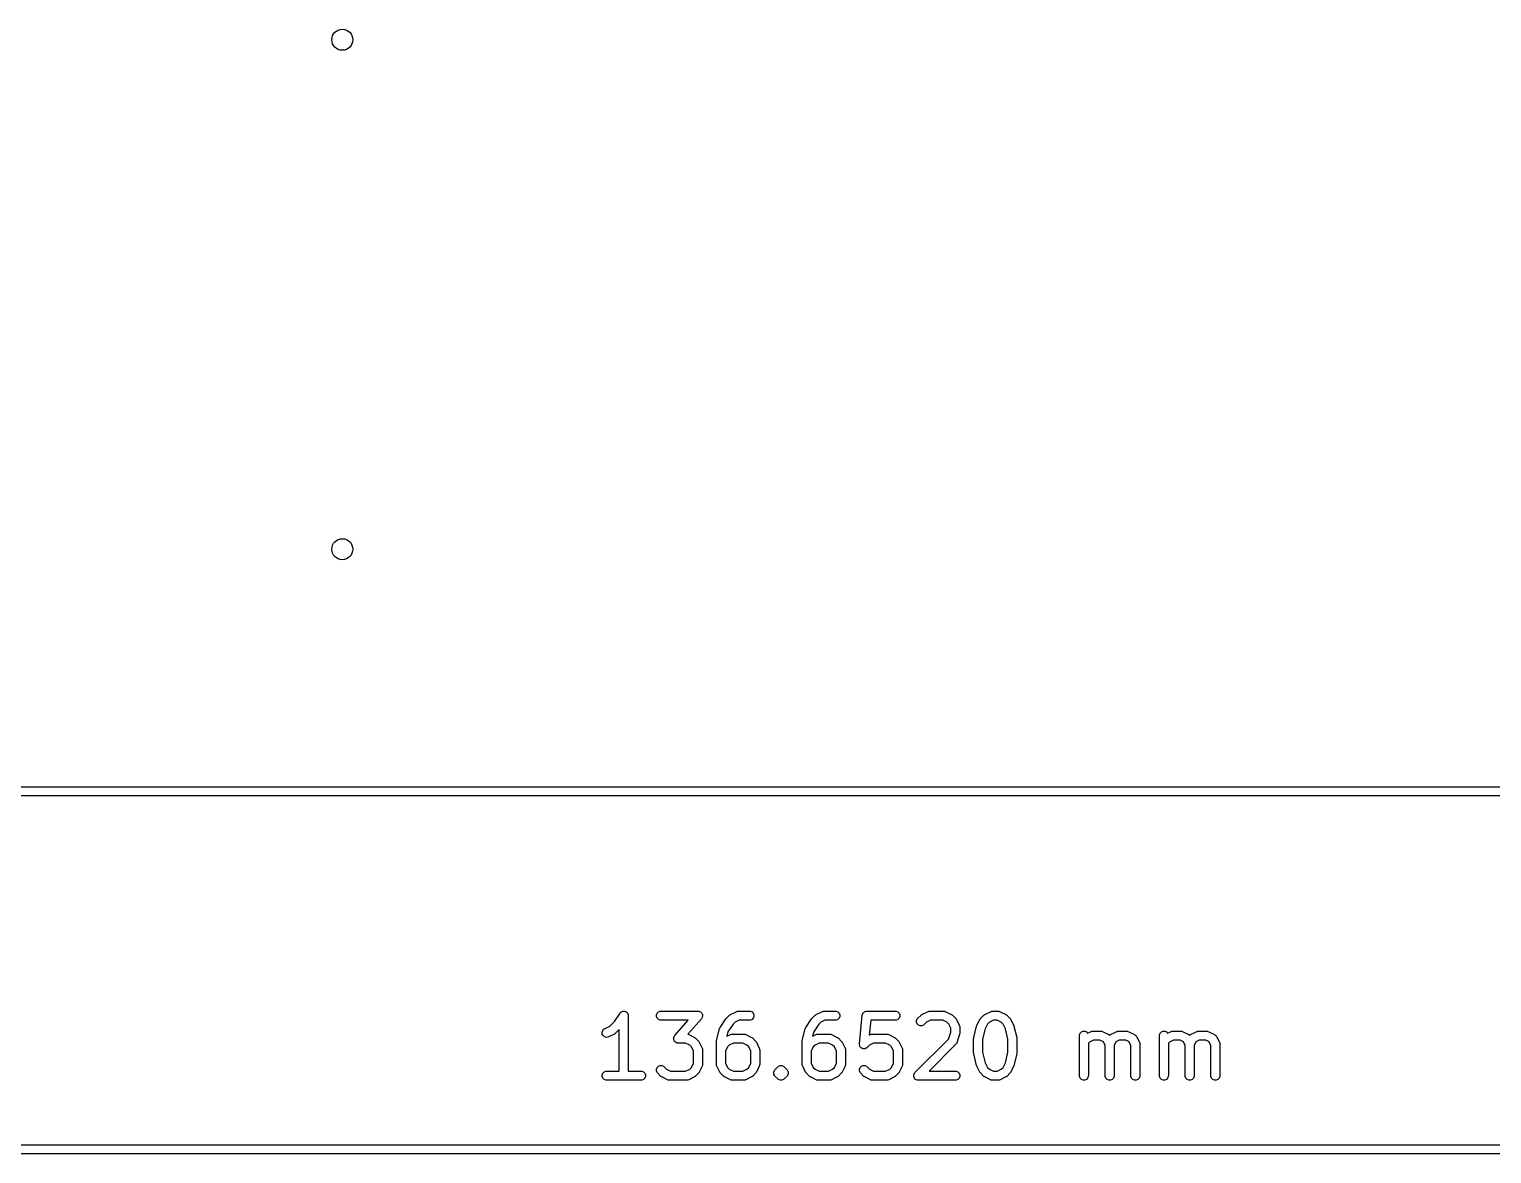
# Model space of a CAD drawing. Header units: inches. Extents: x -1 to 5.83, y -0.16 to 3.73.
# Drawn here: x 1.991 to 2.95, y -0.136 to 0.602 of the extents above; entities that cross this region are included whole.
import ezdxf

# ---------------------------------------------------------------- set-up
doc = ezdxf.new("R2010")
doc.units = ezdxf.units.IN
doc.header["$MEASUREMENT"] = 0
doc.layers.add('BLACK', color=250, linetype='CONTINUOUS')

msp = doc.modelspace()

# ---------------------------------------------------------------- linework, layer by layer
at = {"layer": 'BLACK', "linetype": 'CONTINUOUS'}
for p, q in [((5.38, 0.09902), (0, 0.09902)), ((0.00295, 0.10492), (5.37705, 0.10492)), ((2.37492, -0.04897), (2.37851, -0.04359)), ((2.37851, -0.04359), (2.37887, -0.04314)), ((2.37851, -0.04359), (2.37851, -0.04359)), ((2.37851, -0.04359), (2.37851, -0.04359)), ((2.37851, -0.04359), (2.37851, -0.04359)), ((2.37887, -0.04314), (2.37912, -0.04298)), ((2.37912, -0.04298), (2.37932, -0.04277)), ((2.37932, -0.04277), (2.37959, -0.04266)), ((2.37959, -0.04266), (2.37983, -0.0425)), ((2.37983, -0.0425), (2.38012, -0.04244)), ((2.38012, -0.04244), (2.38039, -0.04233)), ((2.38039, -0.04233), (2.38068, -0.04233)), ((2.38068, -0.04233), (2.38096, -0.04228)), ((2.38096, -0.04228), (2.38125, -0.04233)), ((2.38125, -0.04233), (2.38154, -0.04233)), ((2.38154, -0.04233), (2.38181, -0.04244)), ((2.38181, -0.04244), (2.38209, -0.0425)), ((2.38209, -0.0425), (2.38233, -0.04266)), ((2.38233, -0.04266), (2.3826, -0.04277)), ((2.3826, -0.04277), (2.38281, -0.04298)), ((2.38281, -0.04298), (2.38305, -0.04314)), ((2.38305, -0.04314), (2.38321, -0.04338)), ((2.38321, -0.04338), (2.38342, -0.04359)), ((2.38342, -0.04359), (2.38353, -0.04386)), ((2.38353, -0.04386), (2.38369, -0.0441)), ((2.38369, -0.0441), (2.38375, -0.04438)), ((2.38375, -0.04438), (2.38386, -0.04465)), ((2.38386, -0.04465), (2.38392, -0.04522)), ((2.38392, -0.04522), (2.38392, -0.04523)), ((2.38392, -0.04523), (2.38392, -0.04523)), ((2.38392, -0.04523), (2.38392, -0.04523)), ((2.38392, -0.04523), (2.38392, -0.08165)), ((2.40244, -0.04465), (2.40288, -0.04359)), ((2.40244, -0.04581), (2.40244, -0.04465)), ((2.40288, -0.04687), (2.40244, -0.04581)), ((2.40288, -0.04359), (2.4037, -0.04277)), ((2.4037, -0.04768), (2.40288, -0.04687)), ((2.4037, -0.04277), (2.40476, -0.04233)), ((2.40476, -0.04813), (2.4037, -0.04768)), ((2.40476, -0.04233), (2.40534, -0.04228)), ((2.40534, -0.04228), (2.42971, -0.04228)), ((2.43193, -0.04717), (2.423, -0.05738)), ((2.42971, -0.04228), (2.43001, -0.04231)), ((2.43001, -0.04231), (2.43009, -0.0423)), ((2.43009, -0.0423), (2.43014, -0.04232)), ((2.43014, -0.04232), (2.43028, -0.04233)), ((2.43028, -0.04233), (2.43073, -0.04252)), ((2.43073, -0.04252), (2.43118, -0.04267)), ((2.43118, -0.04267), (2.43126, -0.04274)), ((2.43126, -0.04274), (2.43135, -0.04277)), ((2.43135, -0.04277), (2.43169, -0.04311)), ((2.43169, -0.04311), (2.43205, -0.04343)), ((2.43211, -0.04692), (2.43193, -0.04717)), ((2.43205, -0.04343), (2.43209, -0.04352)), ((2.43209, -0.04352), (2.43216, -0.04359)), ((2.43216, -0.04687), (2.43211, -0.04692)), ((2.43216, -0.04359), (2.43235, -0.04403)), ((2.43218, -0.04682), (2.43216, -0.04687)), ((2.43227, -0.0467), (2.43218, -0.04682)), ((2.43242, -0.04625), (2.43227, -0.0467)), ((2.43235, -0.04403), (2.43256, -0.04446)), ((2.4326, -0.04581), (2.43242, -0.04625)), ((2.43256, -0.04446), (2.43257, -0.04456)), ((2.43257, -0.04456), (2.4326, -0.04465)), ((2.4326, -0.04465), (2.4326, -0.04513)), ((2.4326, -0.04513), (2.43264, -0.04561)), ((2.43264, -0.04561), (2.4326, -0.04571)), ((2.4326, -0.04571), (2.4326, -0.04581)), ((2.44412, -0.05296), (2.44787, -0.04734)), ((2.44787, -0.04734), (2.44805, -0.04712)), ((2.44787, -0.04734), (2.44787, -0.04734)), ((2.44787, -0.04734), (2.44787, -0.04734)), ((2.44805, -0.04712), (2.44824, -0.04689)), ((2.44824, -0.04689), (2.45012, -0.04502)), ((2.44824, -0.04689), (2.44824, -0.04689)), ((2.44824, -0.04689), (2.44824, -0.04689)), ((2.45012, -0.04502), (2.45034, -0.04483)), ((2.45034, -0.04483), (2.45039, -0.04477)), ((2.45039, -0.04477), (2.45048, -0.04472)), ((2.45048, -0.04472), (2.45056, -0.04465)), ((2.45056, -0.04465), (2.45064, -0.04462)), ((2.45064, -0.04462), (2.45088, -0.04446)), ((2.45088, -0.04446), (2.45463, -0.04259)), ((2.45463, -0.04259), (2.45517, -0.04238)), ((2.45517, -0.04238), (2.45528, -0.04237)), ((2.45528, -0.04237), (2.45538, -0.04233)), ((2.45538, -0.04233), (2.45595, -0.04228)), ((2.45595, -0.04228), (2.46345, -0.04228)), ((2.46345, -0.04228), (2.46403, -0.04233)), ((2.46403, -0.04233), (2.46509, -0.04277)), ((2.46509, -0.04768), (2.46403, -0.04813)), ((2.46509, -0.04277), (2.46591, -0.04359)), ((2.46591, -0.04687), (2.46509, -0.04768)), ((2.46591, -0.04359), (2.46635, -0.04465)), ((2.46635, -0.04581), (2.46591, -0.04687)), ((2.46635, -0.04465), (2.46635, -0.04581)), ((2.50037, -0.05296), (2.50412, -0.04734)), ((2.50412, -0.04734), (2.50429, -0.04712)), ((2.50412, -0.04734), (2.50412, -0.04734)), ((2.50412, -0.04734), (2.50412, -0.04734)), ((2.50429, -0.04712), (2.50448, -0.04689)), ((2.50448, -0.04689), (2.50636, -0.04502)), ((2.50448, -0.04689), (2.50448, -0.04689)), ((2.50448, -0.04689), (2.50448, -0.04689)), ((2.50636, -0.04502), (2.50659, -0.04483)), ((2.50659, -0.04483), (2.50664, -0.04477)), ((2.50664, -0.04477), (2.50673, -0.04472)), ((2.50673, -0.04472), (2.50681, -0.04465)), ((2.50681, -0.04465), (2.50688, -0.04462)), ((2.50688, -0.04462), (2.50713, -0.04446)), ((2.50713, -0.04446), (2.51088, -0.04259)), ((2.51088, -0.04259), (2.51142, -0.04238)), ((2.51142, -0.04238), (2.51152, -0.04237)), ((2.51152, -0.04237), (2.51162, -0.04233)), ((2.51162, -0.04233), (2.5122, -0.04228)), ((2.5122, -0.04228), (2.5197, -0.04228)), ((2.5197, -0.04228), (2.52027, -0.04233)), ((2.52027, -0.04233), (2.52134, -0.04277)), ((2.52134, -0.04768), (2.52027, -0.04813)), ((2.52134, -0.04277), (2.52215, -0.04359)), ((2.52215, -0.04687), (2.52134, -0.04768)), ((2.52215, -0.04359), (2.52259, -0.04465)), ((2.52259, -0.04581), (2.52215, -0.04687)), ((2.52259, -0.04465), (2.52259, -0.04581)), ((2.53551, -0.06368), (2.53738, -0.04494)), ((2.53738, -0.04494), (2.53742, -0.04473)), ((2.53742, -0.04465), (2.53745, -0.04459)), ((2.53742, -0.04473), (2.53742, -0.04465)), ((2.53745, -0.04459), (2.53749, -0.04437)), ((2.53749, -0.04437), (2.5377, -0.04399)), ((2.5377, -0.04399), (2.53786, -0.04359)), ((2.53786, -0.04359), (2.53797, -0.04348)), ((2.53797, -0.04348), (2.53804, -0.04335)), ((2.53804, -0.04335), (2.53837, -0.04308)), ((2.53837, -0.04308), (2.53868, -0.04277)), ((2.53868, -0.04277), (2.53882, -0.04272)), ((2.53882, -0.04272), (2.53893, -0.04262)), ((2.53893, -0.04262), (2.53934, -0.0425)), ((2.53934, -0.0425), (2.53974, -0.04233)), ((2.53974, -0.04233), (2.53996, -0.04231)), ((2.53996, -0.04231), (2.54003, -0.04229)), ((2.54003, -0.04229), (2.54011, -0.0423)), ((2.54011, -0.0423), (2.54032, -0.04228)), ((2.54032, -0.04228), (2.55907, -0.04228)), ((2.55907, -0.04228), (2.55964, -0.04233)), ((2.55964, -0.04233), (2.56071, -0.04277)), ((2.56071, -0.04768), (2.55964, -0.04813)), ((2.56071, -0.04277), (2.56152, -0.04359)), ((2.56152, -0.04687), (2.56071, -0.04768)), ((2.56152, -0.04359), (2.56196, -0.04465)), ((2.56196, -0.04581), (2.56152, -0.04687)), ((2.56196, -0.04465), (2.56196, -0.04581)), ((2.57304, -0.0484), (2.57348, -0.04734)), ((2.57348, -0.04734), (2.57385, -0.04689)), ((2.57385, -0.04689), (2.57573, -0.04502)), ((2.57573, -0.04502), (2.57595, -0.04483)), ((2.57595, -0.04483), (2.576, -0.04477)), ((2.576, -0.04477), (2.57609, -0.04472)), ((2.57609, -0.04472), (2.57617, -0.04465)), ((2.57617, -0.04465), (2.57625, -0.04462)), ((2.57625, -0.04462), (2.57649, -0.04446)), ((2.57649, -0.04446), (2.58024, -0.04259)), ((2.58024, -0.04259), (2.58078, -0.04238)), ((2.58078, -0.04238), (2.58089, -0.04237)), ((2.58089, -0.04237), (2.58099, -0.04233)), ((2.58099, -0.04233), (2.58156, -0.04228)), ((2.58156, -0.04228), (2.59094, -0.04228)), ((2.59094, -0.04228), (2.59151, -0.04233)), ((2.59151, -0.04233), (2.59161, -0.04237)), ((2.59161, -0.04237), (2.59172, -0.04238)), ((2.59172, -0.04238), (2.59226, -0.04259)), ((2.59226, -0.04259), (2.59601, -0.04446)), ((2.59601, -0.04446), (2.59626, -0.04462)), ((2.59626, -0.04462), (2.59633, -0.04465)), ((2.59633, -0.04465), (2.59641, -0.04472)), ((2.59641, -0.04472), (2.5965, -0.04477)), ((2.5965, -0.04477), (2.59655, -0.04483)), ((2.59655, -0.04483), (2.59677, -0.04502)), ((2.59677, -0.04502), (2.59865, -0.04689)), ((2.59865, -0.04689), (2.59884, -0.04712)), ((2.59884, -0.04712), (2.59889, -0.04717)), ((2.59889, -0.04717), (2.59895, -0.04726)), ((2.59895, -0.04726), (2.59902, -0.04734)), ((2.59902, -0.04734), (2.59905, -0.04741)), ((2.59905, -0.04741), (2.5992, -0.04766)), ((2.5992, -0.04766), (2.60108, -0.05141)), ((2.61267, -0.05141), (2.61454, -0.04766)), ((2.61454, -0.04766), (2.6147, -0.04741)), ((2.6147, -0.04741), (2.61473, -0.04734)), ((2.61473, -0.04734), (2.6148, -0.04726)), ((2.6148, -0.04726), (2.61485, -0.04717)), ((2.61485, -0.04717), (2.61491, -0.04712)), ((2.61491, -0.04712), (2.6151, -0.04689)), ((2.6151, -0.04689), (2.61697, -0.04502)), ((2.61697, -0.04502), (2.6172, -0.04483)), ((2.6172, -0.04483), (2.61725, -0.04477)), ((2.61725, -0.04477), (2.61734, -0.04472)), ((2.61734, -0.04472), (2.61742, -0.04465)), ((2.61742, -0.04465), (2.61749, -0.04462)), ((2.61749, -0.04462), (2.61774, -0.04446)), ((2.61774, -0.04446), (2.62149, -0.04259)), ((2.62149, -0.04259), (2.62203, -0.04238)), ((2.62203, -0.04238), (2.62213, -0.04237)), ((2.62213, -0.04237), (2.62223, -0.04233)), ((2.62223, -0.04233), (2.62281, -0.04228)), ((2.62281, -0.04228), (2.62656, -0.04228)), ((2.62656, -0.04228), (2.62713, -0.04233)), ((2.62713, -0.04233), (2.62723, -0.04237)), ((2.62723, -0.04237), (2.62734, -0.04238)), ((2.62734, -0.04238), (2.62788, -0.04259)), ((2.62788, -0.04259), (2.63163, -0.04446)), ((2.63163, -0.04446), (2.63188, -0.04462)), ((2.63188, -0.04462), (2.63195, -0.04465)), ((2.63195, -0.04465), (2.63203, -0.04472)), ((2.63203, -0.04472), (2.63212, -0.04477)), ((2.63212, -0.04477), (2.63217, -0.04483)), ((2.63217, -0.04483), (2.6324, -0.04502)), ((2.6324, -0.04502), (2.63427, -0.04689)), ((2.63427, -0.04689), (2.63446, -0.04712)), ((2.63446, -0.04712), (2.63451, -0.04717)), ((2.63451, -0.04717), (2.63457, -0.04726)), ((2.63457, -0.04726), (2.63464, -0.04734)), ((2.63464, -0.04734), (2.63467, -0.04741)), ((2.63467, -0.04741), (2.63482, -0.04766)), ((2.63482, -0.04766), (2.6367, -0.05141)), ((2.36679, -0.05611), (2.36715, -0.05502)), ((2.36687, -0.05726), (2.36679, -0.05611)), ((2.36738, -0.05829), (2.36687, -0.05726)), ((2.36715, -0.05502), (2.3679, -0.05414)), ((2.3679, -0.05414), (2.36839, -0.05384)), ((2.36839, -0.05384), (2.37172, -0.05218)), ((2.37479, -0.05724), (2.37104, -0.05912)), ((2.37172, -0.05218), (2.37492, -0.04897)), ((2.37503, -0.05709), (2.37479, -0.05724)), ((2.37511, -0.05706), (2.37503, -0.05709)), ((2.37519, -0.05699), (2.37511, -0.05706)), ((2.37527, -0.05694), (2.37519, -0.05699)), ((2.37533, -0.05688), (2.37527, -0.05694)), ((2.37555, -0.05669), (2.37533, -0.05688)), ((2.37801, -0.05423), (2.37555, -0.05669)), ((2.37801, -0.08165), (2.37801, -0.05423)), ((2.40534, -0.04818), (2.40476, -0.04813)), ((2.4232, -0.04818), (2.40534, -0.04818)), ((2.41436, -0.05828), (2.4232, -0.04818)), ((2.423, -0.05738), (2.42353, -0.05759)), ((2.44184, -0.06139), (2.44372, -0.05389)), ((2.44372, -0.05389), (2.44384, -0.05355)), ((2.44384, -0.05355), (2.44385, -0.05348)), ((2.44385, -0.05348), (2.44389, -0.05341)), ((2.44389, -0.05341), (2.44391, -0.05334)), ((2.44391, -0.05334), (2.44395, -0.05328)), ((2.44395, -0.05328), (2.44412, -0.05296)), ((2.44932, -0.05582), (2.44859, -0.05873)), ((2.45262, -0.05086), (2.44932, -0.05582)), ((2.45088, -0.05759), (2.45142, -0.05738)), ((2.45142, -0.05738), (2.45153, -0.05737)), ((2.45153, -0.05737), (2.45163, -0.05733)), ((2.45163, -0.05733), (2.4522, -0.05727)), ((2.4522, -0.05727), (2.4597, -0.05727)), ((2.45395, -0.04953), (2.45262, -0.05086)), ((2.45665, -0.04818), (2.45395, -0.04953)), ((2.46345, -0.04818), (2.45665, -0.04818)), ((2.4597, -0.05727), (2.46028, -0.05733)), ((2.46028, -0.05733), (2.46038, -0.05737)), ((2.46038, -0.05737), (2.46048, -0.05738)), ((2.46048, -0.05738), (2.46102, -0.05759)), ((2.46403, -0.04813), (2.46345, -0.04818)), ((2.49808, -0.06139), (2.49996, -0.05389)), ((2.49996, -0.05389), (2.50008, -0.05355)), ((2.50008, -0.05355), (2.50009, -0.05348)), ((2.50009, -0.05348), (2.50013, -0.05341)), ((2.50013, -0.05341), (2.50015, -0.05334)), ((2.50015, -0.05334), (2.5002, -0.05328)), ((2.5002, -0.05328), (2.50037, -0.05296)), ((2.50556, -0.05582), (2.50483, -0.05873)), ((2.50887, -0.05086), (2.50556, -0.05582)), ((2.50713, -0.05759), (2.50767, -0.05738)), ((2.50767, -0.05738), (2.50777, -0.05737)), ((2.50777, -0.05737), (2.50787, -0.05733)), ((2.50787, -0.05733), (2.50845, -0.05727)), ((2.50845, -0.05727), (2.51595, -0.05727)), ((2.5102, -0.04953), (2.50887, -0.05086)), ((2.51289, -0.04818), (2.5102, -0.04953)), ((2.5197, -0.04818), (2.51289, -0.04818)), ((2.51595, -0.05727), (2.51652, -0.05733)), ((2.51652, -0.05733), (2.51662, -0.05737)), ((2.51662, -0.05737), (2.51673, -0.05738)), ((2.51673, -0.05738), (2.51727, -0.05759)), ((2.52027, -0.04813), (2.5197, -0.04818)), ((2.54299, -0.04818), (2.54201, -0.05795)), ((2.54275, -0.05759), (2.54329, -0.05738)), ((2.55907, -0.04818), (2.54299, -0.04818)), ((2.54329, -0.05738), (2.54339, -0.05737)), ((2.54339, -0.05737), (2.54349, -0.05733)), ((2.54349, -0.05733), (2.54407, -0.05727)), ((2.54407, -0.05727), (2.55344, -0.05727)), ((2.55344, -0.05727), (2.55402, -0.05733)), ((2.55402, -0.05733), (2.55412, -0.05737)), ((2.55412, -0.05737), (2.55422, -0.05738)), ((2.55422, -0.05738), (2.55476, -0.05759)), ((2.55964, -0.04813), (2.55907, -0.04818)), ((2.57304, -0.04955), (2.57304, -0.0484)), ((2.57348, -0.05062), (2.57304, -0.04955)), ((2.5743, -0.05143), (2.57348, -0.05062)), ((2.57536, -0.05187), (2.5743, -0.05143)), ((2.57652, -0.05187), (2.57536, -0.05187)), ((2.57758, -0.05143), (2.57652, -0.05187)), ((2.57803, -0.05107), (2.57758, -0.05143)), ((2.57956, -0.04953), (2.57803, -0.05107)), ((2.58226, -0.04818), (2.57956, -0.04953)), ((2.59024, -0.04818), (2.58226, -0.04818)), ((2.59294, -0.04953), (2.59024, -0.04818)), ((2.59413, -0.05073), (2.59294, -0.04953)), ((2.59398, -0.06051), (2.59548, -0.056)), ((2.59548, -0.05343), (2.59413, -0.05073)), ((2.59548, -0.056), (2.59548, -0.05343)), ((2.60124, -0.05741), (2.59936, -0.06304)), ((2.60108, -0.05141), (2.60128, -0.05195)), ((2.6013, -0.05713), (2.60124, -0.05741)), ((2.60128, -0.05195), (2.60129, -0.05205)), ((2.60129, -0.05205), (2.60133, -0.05215)), ((2.60133, -0.05705), (2.6013, -0.05713)), ((2.60133, -0.05215), (2.60139, -0.05273)), ((2.60134, -0.05695), (2.60133, -0.05705)), ((2.60137, -0.05685), (2.60134, -0.05695)), ((2.60139, -0.05648), (2.60136, -0.05677)), ((2.60136, -0.05677), (2.60137, -0.05685)), ((2.60139, -0.05273), (2.60139, -0.05648)), ((2.61057, -0.05951), (2.61244, -0.05201)), ((2.61244, -0.05201), (2.61246, -0.05197)), ((2.61246, -0.05195), (2.61255, -0.05171)), ((2.61246, -0.05197), (2.61246, -0.05195)), ((2.61255, -0.05171), (2.61264, -0.05147)), ((2.61264, -0.05147), (2.61265, -0.05145)), ((2.61265, -0.05145), (2.61267, -0.05141)), ((2.6181, -0.05376), (2.61639, -0.06059)), ((2.61961, -0.05073), (2.6181, -0.05376)), ((2.62081, -0.04953), (2.61961, -0.05073)), ((2.62351, -0.04818), (2.62081, -0.04953)), ((2.62586, -0.04818), (2.62351, -0.04818)), ((2.62856, -0.04953), (2.62586, -0.04818)), ((2.62976, -0.05073), (2.62856, -0.04953)), ((2.63127, -0.05376), (2.62976, -0.05073)), ((2.63298, -0.06059), (2.63127, -0.05376)), ((2.6367, -0.05141), (2.63671, -0.05145)), ((2.63671, -0.05145), (2.63673, -0.05147)), ((2.63673, -0.05147), (2.63681, -0.05171)), ((2.63681, -0.05171), (2.6369, -0.05195)), ((2.6369, -0.05195), (2.63691, -0.05197)), ((2.63691, -0.05197), (2.63692, -0.05201)), ((2.63692, -0.05201), (2.6388, -0.05951)), ((2.6799, -0.05778), (2.68035, -0.05671)), ((2.68035, -0.05671), (2.68116, -0.0559)), ((2.68116, -0.0559), (2.68222, -0.05546)), ((2.68222, -0.05546), (2.68338, -0.05546)), ((2.68338, -0.05546), (2.68444, -0.0559)), ((2.68444, -0.0559), (2.68521, -0.05666)), ((2.68521, -0.05666), (2.6871, -0.05571)), ((2.6871, -0.05571), (2.68765, -0.0555)), ((2.68765, -0.0555), (2.68775, -0.0555)), ((2.68775, -0.0555), (2.68785, -0.05546)), ((2.68785, -0.05546), (2.68843, -0.0554)), ((2.68843, -0.0554), (2.69405, -0.0554)), ((2.69405, -0.0554), (2.69463, -0.05546)), ((2.69463, -0.05546), (2.69472, -0.0555)), ((2.69472, -0.0555), (2.69483, -0.0555)), ((2.69483, -0.0555), (2.69537, -0.05571)), ((2.69537, -0.05571), (2.69912, -0.05759)), ((2.70023, -0.05759), (2.70398, -0.05571)), ((2.70398, -0.05571), (2.70452, -0.0555)), ((2.70452, -0.0555), (2.70462, -0.0555)), ((2.70462, -0.0555), (2.70472, -0.05546)), ((2.70472, -0.05546), (2.7053, -0.0554)), ((2.7053, -0.0554), (2.71092, -0.0554)), ((2.71092, -0.0554), (2.7115, -0.05546)), ((2.7115, -0.05546), (2.7116, -0.0555)), ((2.7116, -0.0555), (2.7117, -0.0555)), ((2.7117, -0.0555), (2.71224, -0.05571)), ((2.71224, -0.05571), (2.71599, -0.05759)), ((2.7324, -0.05778), (2.73284, -0.05671)), ((2.73284, -0.05671), (2.73365, -0.0559)), ((2.73365, -0.0559), (2.73472, -0.05546)), ((2.73472, -0.05546), (2.73587, -0.05546)), ((2.73587, -0.05546), (2.73693, -0.0559)), ((2.73693, -0.0559), (2.7377, -0.05666)), ((2.7377, -0.05666), (2.7396, -0.05571)), ((2.7396, -0.05571), (2.74014, -0.0555)), ((2.74014, -0.0555), (2.74024, -0.0555)), ((2.74024, -0.0555), (2.74034, -0.05546)), ((2.74034, -0.05546), (2.74092, -0.0554)), ((2.74092, -0.0554), (2.74654, -0.0554)), ((2.74654, -0.0554), (2.74712, -0.05546)), ((2.74712, -0.05546), (2.74722, -0.0555)), ((2.74722, -0.0555), (2.74732, -0.0555)), ((2.74732, -0.0555), (2.74786, -0.05571)), ((2.74786, -0.05571), (2.75161, -0.05759)), ((2.75272, -0.05759), (2.75647, -0.05571)), ((2.75647, -0.05571), (2.75701, -0.0555)), ((2.75701, -0.0555), (2.75712, -0.0555)), ((2.75712, -0.0555), (2.75722, -0.05546)), ((2.75722, -0.05546), (2.75779, -0.0554)), ((2.75779, -0.0554), (2.76342, -0.0554)), ((2.76342, -0.0554), (2.76399, -0.05546)), ((2.76399, -0.05546), (2.76409, -0.0555)), ((2.76409, -0.0555), (2.7642, -0.0555)), ((2.7642, -0.0555), (2.76474, -0.05571)), ((2.76474, -0.05571), (2.76849, -0.05759)), ((2.36825, -0.05904), (2.36738, -0.05829)), ((2.36935, -0.05941), (2.36825, -0.05904)), ((2.37049, -0.05933), (2.36935, -0.05941)), ((2.37104, -0.05912), (2.37049, -0.05933)), ((2.41366, -0.05985), (2.41369, -0.05975)), ((2.41369, -0.06032), (2.41366, -0.05985)), ((2.41369, -0.05965), (2.41387, -0.05921)), ((2.41369, -0.05975), (2.41369, -0.05965)), ((2.41369, -0.0608), (2.41369, -0.06032)), ((2.41373, -0.0609), (2.41369, -0.0608)), ((2.41373, -0.06099), (2.41373, -0.0609)), ((2.41395, -0.06142), (2.41373, -0.06099)), ((2.41387, -0.05921), (2.41403, -0.05875)), ((2.41413, -0.06187), (2.41395, -0.06142)), ((2.41403, -0.05875), (2.41411, -0.05864)), ((2.41411, -0.05864), (2.41413, -0.05859)), ((2.41413, -0.05859), (2.41418, -0.05853)), ((2.4142, -0.06194), (2.41413, -0.06187)), ((2.41418, -0.05853), (2.41436, -0.05828)), ((2.41424, -0.06203), (2.4142, -0.06194)), ((2.4146, -0.06234), (2.41424, -0.06203)), ((2.41494, -0.06268), (2.4146, -0.06234)), ((2.41504, -0.06272), (2.41494, -0.06268)), ((2.41511, -0.06279), (2.41504, -0.06272)), ((2.41556, -0.06294), (2.41511, -0.06279)), ((2.41601, -0.06312), (2.41556, -0.06294)), ((2.41615, -0.06314), (2.41601, -0.06312)), ((2.4162, -0.06316), (2.41615, -0.06314)), ((2.41628, -0.06315), (2.4162, -0.06316)), ((2.41658, -0.06318), (2.41628, -0.06315)), ((2.42151, -0.06318), (2.41658, -0.06318)), ((2.42421, -0.06453), (2.42151, -0.06318)), ((2.42353, -0.05759), (2.42728, -0.05946)), ((2.42541, -0.06573), (2.42421, -0.06453)), ((2.42675, -0.06842), (2.42541, -0.06573)), ((2.42728, -0.05946), (2.42753, -0.05962)), ((2.42753, -0.05962), (2.4276, -0.05965)), ((2.4276, -0.05965), (2.42768, -0.05971)), ((2.42768, -0.05971), (2.42777, -0.05977)), ((2.42777, -0.05977), (2.42782, -0.05983)), ((2.42782, -0.05983), (2.42805, -0.06001)), ((2.42805, -0.06001), (2.42992, -0.06189)), ((2.42992, -0.06189), (2.43011, -0.06212)), ((2.43011, -0.06212), (2.43017, -0.06217)), ((2.43017, -0.06217), (2.43022, -0.06226)), ((2.43022, -0.06226), (2.43029, -0.06234)), ((2.43029, -0.06234), (2.43032, -0.06241)), ((2.43032, -0.06241), (2.43047, -0.06266)), ((2.43047, -0.06266), (2.43235, -0.06641)), ((2.43235, -0.06641), (2.43256, -0.06695)), ((2.43256, -0.06695), (2.43256, -0.06705)), ((2.43256, -0.06705), (2.4326, -0.06715)), ((2.4326, -0.06715), (2.43266, -0.06773)), ((2.44175, -0.0621), (2.44176, -0.062)), ((2.44175, -0.0771), (2.44175, -0.0621)), ((2.44176, -0.06196), (2.44179, -0.06174)), ((2.44176, -0.062), (2.44176, -0.06196)), ((2.44179, -0.06174), (2.44181, -0.06153)), ((2.44181, -0.06153), (2.44183, -0.06149)), ((2.44183, -0.06149), (2.44184, -0.06139)), ((2.44901, -0.06573), (2.44766, -0.06842)), ((2.44859, -0.05873), (2.45088, -0.05759)), ((2.4502, -0.06453), (2.44901, -0.06573)), ((2.4529, -0.06318), (2.4502, -0.06453)), ((2.45901, -0.06318), (2.4529, -0.06318)), ((2.4617, -0.06453), (2.45901, -0.06318)), ((2.46102, -0.05759), (2.46477, -0.05946)), ((2.4629, -0.06573), (2.4617, -0.06453)), ((2.46425, -0.06842), (2.4629, -0.06573)), ((2.46477, -0.05946), (2.46502, -0.05962)), ((2.46502, -0.05962), (2.46509, -0.05965)), ((2.46509, -0.05965), (2.46517, -0.05971)), ((2.46517, -0.05971), (2.46526, -0.05977)), ((2.46526, -0.05977), (2.46531, -0.05983)), ((2.46531, -0.05983), (2.46554, -0.06001)), ((2.46554, -0.06001), (2.46742, -0.06189)), ((2.46742, -0.06189), (2.4676, -0.06212)), ((2.4676, -0.06212), (2.46766, -0.06217)), ((2.46766, -0.06217), (2.46772, -0.06226)), ((2.46772, -0.06226), (2.46778, -0.06234)), ((2.46778, -0.06234), (2.46781, -0.06241)), ((2.46781, -0.06241), (2.46797, -0.06266)), ((2.46797, -0.06266), (2.46984, -0.06641)), ((2.46984, -0.06641), (2.47005, -0.06695)), ((2.47005, -0.06695), (2.47006, -0.06705)), ((2.47006, -0.06705), (2.4701, -0.06715)), ((2.4701, -0.06715), (2.47016, -0.06773)), ((2.498, -0.06196), (2.49803, -0.06174)), ((2.49801, -0.062), (2.498, -0.06196)), ((2.498, -0.0621), (2.49801, -0.062)), ((2.498, -0.0771), (2.498, -0.0621)), ((2.49803, -0.06174), (2.49805, -0.06153)), ((2.49805, -0.06153), (2.49807, -0.06149)), ((2.49807, -0.06149), (2.49808, -0.06139)), ((2.50525, -0.06573), (2.5039, -0.06842)), ((2.50483, -0.05873), (2.50713, -0.05759)), ((2.50645, -0.06453), (2.50525, -0.06573)), ((2.50914, -0.06318), (2.50645, -0.06453)), ((2.51525, -0.06318), (2.50914, -0.06318)), ((2.51795, -0.06453), (2.51525, -0.06318)), ((2.51727, -0.05759), (2.52102, -0.05946)), ((2.51914, -0.06573), (2.51795, -0.06453)), ((2.52049, -0.06842), (2.51914, -0.06573)), ((2.52102, -0.05946), (2.52126, -0.05962)), ((2.52126, -0.05962), (2.52134, -0.05965)), ((2.52134, -0.05965), (2.52142, -0.05971)), ((2.52142, -0.05971), (2.52151, -0.05977)), ((2.52151, -0.05977), (2.52156, -0.05983)), ((2.52156, -0.05983), (2.52178, -0.06001)), ((2.52178, -0.06001), (2.52366, -0.06189)), ((2.52366, -0.06189), (2.52384, -0.06212)), ((2.52384, -0.06212), (2.5239, -0.06217)), ((2.5239, -0.06217), (2.52396, -0.06226)), ((2.52396, -0.06226), (2.52403, -0.06234)), ((2.52403, -0.06234), (2.52406, -0.06241)), ((2.52406, -0.06241), (2.52421, -0.06266)), ((2.52421, -0.06266), (2.52609, -0.06641)), ((2.52609, -0.06641), (2.52629, -0.06695)), ((2.52629, -0.06695), (2.5263, -0.06705)), ((2.5263, -0.06705), (2.52634, -0.06715)), ((2.52634, -0.06715), (2.5264, -0.06773)), ((2.5355, -0.06426), (2.53551, -0.06368)), ((2.53555, -0.0644), (2.5355, -0.06426)), ((2.53555, -0.06455), (2.53555, -0.0644)), ((2.53571, -0.06495), (2.53555, -0.06455)), ((2.53584, -0.06536), (2.53571, -0.06495)), ((2.53593, -0.06548), (2.53584, -0.06536)), ((2.53599, -0.06562), (2.53593, -0.06548)), ((2.53629, -0.06592), (2.53599, -0.06562)), ((2.53657, -0.06626), (2.53629, -0.06592)), ((2.5367, -0.06633), (2.53657, -0.06626)), ((2.5368, -0.06643), (2.5367, -0.06633)), ((2.5372, -0.0666), (2.5368, -0.06643)), ((2.53758, -0.0668), (2.5372, -0.0666)), ((2.53773, -0.06682), (2.53758, -0.0668)), ((2.53787, -0.06687), (2.53773, -0.06682)), ((2.5383, -0.06687), (2.53787, -0.06687)), ((2.53873, -0.06692), (2.5383, -0.06687)), ((2.53887, -0.06687), (2.53873, -0.06692)), ((2.53902, -0.06687), (2.53887, -0.06687)), ((2.53942, -0.06671), (2.53902, -0.06687)), ((2.53983, -0.06658), (2.53942, -0.06671)), ((2.53995, -0.06649), (2.53983, -0.06658)), ((2.54008, -0.06643), (2.53995, -0.06649)), ((2.54053, -0.06606), (2.54008, -0.06643)), ((2.54207, -0.06453), (2.54053, -0.06606)), ((2.54201, -0.05795), (2.54275, -0.05759)), ((2.54477, -0.06318), (2.54207, -0.06453)), ((2.55274, -0.06318), (2.54477, -0.06318)), ((2.55544, -0.06453), (2.55274, -0.06318)), ((2.55476, -0.05759), (2.55851, -0.05946)), ((2.55664, -0.06573), (2.55544, -0.06453)), ((2.55799, -0.06842), (2.55664, -0.06573)), ((2.55851, -0.05946), (2.55876, -0.05962)), ((2.55876, -0.05962), (2.55883, -0.05965)), ((2.55883, -0.05965), (2.55891, -0.05971)), ((2.55891, -0.05971), (2.559, -0.05977)), ((2.559, -0.05977), (2.55905, -0.05983)), ((2.55905, -0.05983), (2.55928, -0.06001)), ((2.55928, -0.06001), (2.56115, -0.06189)), ((2.56115, -0.06189), (2.56134, -0.06212)), ((2.56134, -0.06212), (2.5614, -0.06217)), ((2.5614, -0.06217), (2.56145, -0.06226)), ((2.56145, -0.06226), (2.56152, -0.06234)), ((2.56152, -0.06234), (2.56155, -0.06241)), ((2.56155, -0.06241), (2.56171, -0.06266)), ((2.56171, -0.06266), (2.56358, -0.06641)), ((2.56358, -0.06641), (2.56379, -0.06695)), ((2.56379, -0.06695), (2.5638, -0.06705)), ((2.5638, -0.06705), (2.56384, -0.06715)), ((2.56384, -0.06715), (2.56389, -0.06773)), ((2.57198, -0.08251), (2.59398, -0.06051)), ((2.59865, -0.06419), (2.58119, -0.08165)), ((2.59902, -0.06374), (2.59865, -0.06419)), ((2.59906, -0.06364), (2.59902, -0.06374)), ((2.59913, -0.06356), (2.59906, -0.06364)), ((2.59936, -0.06304), (2.59913, -0.06356)), ((2.61048, -0.06023), (2.61049, -0.06013)), ((2.61048, -0.0696), (2.61048, -0.06023)), ((2.61049, -0.06008), (2.61052, -0.05987)), ((2.61049, -0.06013), (2.61049, -0.06008)), ((2.61052, -0.05987), (2.61054, -0.05965)), ((2.61054, -0.05965), (2.61056, -0.05961)), ((2.61056, -0.05961), (2.61057, -0.05951)), ((2.61639, -0.06059), (2.61639, -0.06924)), ((2.63298, -0.06924), (2.63298, -0.06059)), ((2.6388, -0.05951), (2.63881, -0.05961)), ((2.63881, -0.05961), (2.63883, -0.05965)), ((2.63883, -0.05965), (2.63885, -0.05987)), ((2.63885, -0.05987), (2.63888, -0.06008)), ((2.63888, -0.06008), (2.63887, -0.06013)), ((2.63887, -0.06013), (2.63888, -0.06023)), ((2.63888, -0.06023), (2.63888, -0.0696)), ((2.67985, -0.05835), (2.6799, -0.05778)), ((2.67985, -0.0846), (2.67985, -0.05835)), ((2.68642, -0.06265), (2.68575, -0.06333)), ((2.68575, -0.06333), (2.68575, -0.0846)), ((2.68912, -0.06131), (2.68642, -0.06265)), ((2.69335, -0.06131), (2.68912, -0.06131)), ((2.6956, -0.06243), (2.69335, -0.06131)), ((2.69672, -0.06467), (2.6956, -0.06243)), ((2.69672, -0.0846), (2.69672, -0.06467)), ((2.69912, -0.05759), (2.69922, -0.05765)), ((2.69922, -0.05765), (2.69926, -0.05766)), ((2.69926, -0.05766), (2.69932, -0.05771)), ((2.69932, -0.05771), (2.69961, -0.05789)), ((2.69961, -0.05789), (2.69967, -0.05797)), ((2.69967, -0.05797), (2.69974, -0.05789)), ((2.69974, -0.05789), (2.70003, -0.05771)), ((2.70003, -0.05771), (2.70009, -0.05766)), ((2.70009, -0.05766), (2.70013, -0.05765)), ((2.70013, -0.05765), (2.70023, -0.05759)), ((2.70375, -0.06243), (2.70263, -0.06467)), ((2.70263, -0.06467), (2.70263, -0.0846)), ((2.706, -0.06131), (2.70375, -0.06243)), ((2.71023, -0.06131), (2.706, -0.06131)), ((2.71247, -0.06243), (2.71023, -0.06131)), ((2.71359, -0.06467), (2.71247, -0.06243)), ((2.71359, -0.0846), (2.71359, -0.06467)), ((2.71599, -0.05759), (2.71609, -0.05765)), ((2.71609, -0.05765), (2.71613, -0.05766)), ((2.71613, -0.05766), (2.71619, -0.05771)), ((2.71619, -0.05771), (2.71648, -0.05789)), ((2.71648, -0.05789), (2.71672, -0.05817)), ((2.71672, -0.05817), (2.717, -0.05842)), ((2.717, -0.05842), (2.71719, -0.05871)), ((2.71719, -0.05871), (2.71724, -0.05876)), ((2.71724, -0.05876), (2.71725, -0.05881)), ((2.71725, -0.05881), (2.71731, -0.05891)), ((2.71731, -0.05891), (2.71919, -0.06266)), ((2.71919, -0.06266), (2.71939, -0.0632)), ((2.71939, -0.0632), (2.7194, -0.0633)), ((2.7194, -0.0633), (2.71944, -0.0634)), ((2.71944, -0.0634), (2.7195, -0.06398)), ((2.7195, -0.06398), (2.7195, -0.0846)), ((2.73234, -0.05835), (2.7324, -0.05778)), ((2.73234, -0.0846), (2.73234, -0.05835)), ((2.73892, -0.06265), (2.73825, -0.06333)), ((2.73825, -0.06333), (2.73825, -0.0846)), ((2.74162, -0.06131), (2.73892, -0.06265)), ((2.74585, -0.06131), (2.74162, -0.06131)), ((2.74809, -0.06243), (2.74585, -0.06131)), ((2.74921, -0.06467), (2.74809, -0.06243)), ((2.74921, -0.0846), (2.74921, -0.06467)), ((2.75161, -0.05759), (2.75171, -0.05765)), ((2.75171, -0.05765), (2.75175, -0.05766)), ((2.75175, -0.05766), (2.75181, -0.05771)), ((2.75181, -0.05771), (2.7521, -0.05789)), ((2.7521, -0.05789), (2.75217, -0.05797)), ((2.75217, -0.05797), (2.75223, -0.05789)), ((2.75223, -0.05789), (2.75252, -0.05771)), ((2.75252, -0.05771), (2.75258, -0.05766)), ((2.75258, -0.05766), (2.75263, -0.05765)), ((2.75263, -0.05765), (2.75272, -0.05759)), ((2.75624, -0.06243), (2.75512, -0.06467)), ((2.75512, -0.06467), (2.75512, -0.0846)), ((2.75849, -0.06131), (2.75624, -0.06243)), ((2.76272, -0.06131), (2.75849, -0.06131)), ((2.76496, -0.06243), (2.76272, -0.06131)), ((2.76609, -0.06467), (2.76496, -0.06243)), ((2.76609, -0.0846), (2.76609, -0.06467)), ((2.76849, -0.05759), (2.76858, -0.05765)), ((2.76858, -0.05765), (2.76863, -0.05766)), ((2.76863, -0.05766), (2.76868, -0.05771)), ((2.76868, -0.05771), (2.76898, -0.05789)), ((2.76898, -0.05789), (2.76922, -0.05817)), ((2.76922, -0.05817), (2.7695, -0.05842)), ((2.7695, -0.05842), (2.76968, -0.05871)), ((2.76968, -0.05871), (2.76973, -0.05876)), ((2.76973, -0.05876), (2.76975, -0.05881)), ((2.76975, -0.05881), (2.76981, -0.05891)), ((2.76981, -0.05891), (2.77168, -0.06266)), ((2.77168, -0.06266), (2.77189, -0.0632)), ((2.77189, -0.0632), (2.7719, -0.0633)), ((2.7719, -0.0633), (2.77194, -0.0634)), ((2.77194, -0.0634), (2.77199, -0.06398)), ((2.77199, -0.06398), (2.77199, -0.0846)), ((2.42541, -0.0791), (2.42675, -0.0764)), ((2.42675, -0.0764), (2.42675, -0.06842)), ((2.43266, -0.06773), (2.43266, -0.0771)), ((2.44766, -0.06842), (2.44766, -0.0764)), ((2.44766, -0.0764), (2.44901, -0.0791)), ((2.4629, -0.0791), (2.46425, -0.0764)), ((2.46425, -0.0764), (2.46425, -0.06842)), ((2.47016, -0.06773), (2.47016, -0.0771)), ((2.5039, -0.06842), (2.5039, -0.0764)), ((2.5039, -0.0764), (2.50525, -0.0791)), ((2.51914, -0.0791), (2.52049, -0.0764)), ((2.52049, -0.0764), (2.52049, -0.06842)), ((2.5264, -0.06773), (2.5264, -0.0771)), ((2.55664, -0.0791), (2.55799, -0.0764)), ((2.55799, -0.0764), (2.55799, -0.06842)), ((2.56389, -0.06773), (2.56389, -0.0771)), ((2.61049, -0.0697), (2.61048, -0.0696)), ((2.61049, -0.06974), (2.61049, -0.0697)), ((2.61052, -0.06996), (2.61049, -0.06974)), ((2.61054, -0.07018), (2.61052, -0.06996)), ((2.61056, -0.07022), (2.61054, -0.07018)), ((2.61057, -0.07032), (2.61056, -0.07022)), ((2.61244, -0.07782), (2.61057, -0.07032)), ((2.61639, -0.06924), (2.6181, -0.07607)), ((2.6181, -0.07607), (2.61961, -0.0791)), ((2.62976, -0.0791), (2.63127, -0.07607)), ((2.63127, -0.07607), (2.63298, -0.06924)), ((2.6388, -0.07032), (2.63692, -0.07782)), ((2.63881, -0.07022), (2.6388, -0.07032)), ((2.63883, -0.07018), (2.63881, -0.07022)), ((2.63885, -0.06996), (2.63883, -0.07018)), ((2.63888, -0.06974), (2.63885, -0.06996)), ((2.63888, -0.0696), (2.63887, -0.0697)), ((2.63887, -0.0697), (2.63888, -0.06974)), ((2.36682, -0.08402), (2.36726, -0.08296)), ((2.36682, -0.08518), (2.36682, -0.08402)), ((2.36726, -0.08624), (2.36682, -0.08518)), ((2.36726, -0.08296), (2.36807, -0.08214)), ((2.36807, -0.08705), (2.36726, -0.08624)), ((2.36807, -0.08214), (2.36914, -0.0817)), ((2.36914, -0.0817), (2.36972, -0.08165)), ((2.36972, -0.08165), (2.37801, -0.08165)), ((2.38392, -0.08165), (2.39221, -0.08165)), ((2.39221, -0.08165), (2.39279, -0.0817)), ((2.39279, -0.0817), (2.39385, -0.08214)), ((2.39385, -0.08214), (2.39467, -0.08296)), ((2.39467, -0.08624), (2.39385, -0.08705)), ((2.39467, -0.08296), (2.39511, -0.08402)), ((2.39511, -0.08518), (2.39467, -0.08624)), ((2.39511, -0.08402), (2.39511, -0.08518)), ((2.40244, -0.08027), (2.40288, -0.07921)), ((2.40244, -0.08143), (2.40244, -0.08027)), ((2.40288, -0.08249), (2.40244, -0.08143)), ((2.40288, -0.07921), (2.4037, -0.07839)), ((2.40325, -0.08294), (2.40288, -0.08249)), ((2.40512, -0.08481), (2.40325, -0.08294)), ((2.4037, -0.07839), (2.40476, -0.07795)), ((2.40476, -0.07795), (2.40591, -0.07795)), ((2.40535, -0.085), (2.40512, -0.08481)), ((2.4054, -0.08506), (2.40535, -0.085)), ((2.40549, -0.08511), (2.4054, -0.08506)), ((2.40557, -0.08518), (2.40549, -0.08511)), ((2.40564, -0.08521), (2.40557, -0.08518)), ((2.40589, -0.08537), (2.40564, -0.08521)), ((2.40964, -0.08724), (2.40589, -0.08537)), ((2.40591, -0.07795), (2.40698, -0.07839)), ((2.40698, -0.07839), (2.40742, -0.07876)), ((2.40742, -0.07876), (2.40896, -0.0803)), ((2.40896, -0.0803), (2.41166, -0.08165)), ((2.41166, -0.08165), (2.42151, -0.08165)), ((2.42151, -0.08165), (2.42421, -0.0803)), ((2.42728, -0.08537), (2.42353, -0.08724)), ((2.42421, -0.0803), (2.42541, -0.0791)), ((2.42753, -0.08521), (2.42728, -0.08537)), ((2.4276, -0.08518), (2.42753, -0.08521)), ((2.42768, -0.08511), (2.4276, -0.08518)), ((2.42777, -0.08506), (2.42768, -0.08511)), ((2.42782, -0.085), (2.42777, -0.08506)), ((2.42805, -0.08481), (2.42782, -0.085)), ((2.42992, -0.08294), (2.42805, -0.08481)), ((2.43011, -0.08271), (2.42992, -0.08294)), ((2.43017, -0.08266), (2.43011, -0.08271)), ((2.43022, -0.08257), (2.43017, -0.08266)), ((2.43029, -0.08249), (2.43022, -0.08257)), ((2.43032, -0.08242), (2.43029, -0.08249)), ((2.43047, -0.08217), (2.43032, -0.08242)), ((2.43235, -0.07842), (2.43047, -0.08217)), ((2.43256, -0.07788), (2.43235, -0.07842)), ((2.4326, -0.07768), (2.43256, -0.07777)), ((2.43256, -0.07777), (2.43256, -0.07788)), ((2.43266, -0.0771), (2.4326, -0.07768)), ((2.44181, -0.07768), (2.44175, -0.0771)), ((2.44185, -0.07777), (2.44181, -0.07768)), ((2.44186, -0.07788), (2.44185, -0.07777)), ((2.44206, -0.07842), (2.44186, -0.07788)), ((2.44394, -0.08217), (2.44206, -0.07842)), ((2.4441, -0.08242), (2.44394, -0.08217)), ((2.44413, -0.08249), (2.4441, -0.08242)), ((2.44419, -0.08257), (2.44413, -0.08249)), ((2.44425, -0.08266), (2.44419, -0.08257)), ((2.44431, -0.08271), (2.44425, -0.08266)), ((2.44449, -0.08294), (2.44431, -0.08271)), ((2.44637, -0.08481), (2.44449, -0.08294)), ((2.44659, -0.085), (2.44637, -0.08481)), ((2.44664, -0.08506), (2.44659, -0.085)), ((2.44673, -0.08511), (2.44664, -0.08506)), ((2.44681, -0.08518), (2.44673, -0.08511)), ((2.44689, -0.08521), (2.44681, -0.08518)), ((2.44713, -0.08537), (2.44689, -0.08521)), ((2.45088, -0.08724), (2.44713, -0.08537)), ((2.44901, -0.0791), (2.4502, -0.0803)), ((2.4502, -0.0803), (2.4529, -0.08165)), ((2.4529, -0.08165), (2.45901, -0.08165)), ((2.45901, -0.08165), (2.4617, -0.0803)), ((2.46477, -0.08537), (2.46102, -0.08724)), ((2.4617, -0.0803), (2.4629, -0.0791)), ((2.46502, -0.08521), (2.46477, -0.08537)), ((2.46509, -0.08518), (2.46502, -0.08521)), ((2.46517, -0.08511), (2.46509, -0.08518)), ((2.46526, -0.08506), (2.46517, -0.08511)), ((2.46531, -0.085), (2.46526, -0.08506)), ((2.46554, -0.08481), (2.46531, -0.085)), ((2.46742, -0.08294), (2.46554, -0.08481)), ((2.4676, -0.08271), (2.46742, -0.08294)), ((2.46766, -0.08266), (2.4676, -0.08271)), ((2.46772, -0.08257), (2.46766, -0.08266)), ((2.46778, -0.08249), (2.46772, -0.08257)), ((2.46781, -0.08242), (2.46778, -0.08249)), ((2.46797, -0.08217), (2.46781, -0.08242)), ((2.46984, -0.07842), (2.46797, -0.08217)), ((2.47005, -0.07788), (2.46984, -0.07842)), ((2.47006, -0.07777), (2.47005, -0.07788)), ((2.4701, -0.07768), (2.47006, -0.07777)), ((2.47016, -0.0771), (2.4701, -0.07768)), ((2.4793, -0.08215), (2.47975, -0.08108)), ((2.4793, -0.0833), (2.4793, -0.08215)), ((2.4795, -0.08378), (2.4793, -0.0833)), ((2.47975, -0.08436), (2.4795, -0.08378)), ((2.47975, -0.08108), (2.48011, -0.08064)), ((2.48011, -0.08481), (2.47975, -0.08436)), ((2.48011, -0.08064), (2.48199, -0.07876)), ((2.48199, -0.08669), (2.48011, -0.08481)), ((2.48199, -0.07876), (2.48244, -0.07839)), ((2.48244, -0.07839), (2.48316, -0.0781)), ((2.48244, -0.07839), (2.48244, -0.07839)), ((2.48316, -0.0781), (2.4835, -0.07795)), ((2.4835, -0.07795), (2.48465, -0.07795)), ((2.48465, -0.07795), (2.48465, -0.07795)), ((2.48465, -0.07795), (2.485, -0.0781)), ((2.485, -0.0781), (2.48572, -0.07839)), ((2.48572, -0.07839), (2.48572, -0.07839)), ((2.48572, -0.07839), (2.48616, -0.07876)), ((2.48616, -0.07876), (2.48804, -0.08064)), ((2.48804, -0.08481), (2.48616, -0.08669)), ((2.48804, -0.08064), (2.48841, -0.08108)), ((2.48841, -0.08436), (2.48804, -0.08481)), ((2.48841, -0.08108), (2.48884, -0.08214)), ((2.48885, -0.0833), (2.48841, -0.08436)), ((2.48884, -0.08214), (2.48885, -0.08215)), ((2.48885, -0.08215), (2.48885, -0.0833)), ((2.49805, -0.07768), (2.498, -0.0771)), ((2.49809, -0.07777), (2.49805, -0.07768)), ((2.4981, -0.07788), (2.49809, -0.07777)), ((2.49831, -0.07842), (2.4981, -0.07788)), ((2.50018, -0.08217), (2.49831, -0.07842)), ((2.50034, -0.08242), (2.50018, -0.08217)), ((2.50037, -0.08249), (2.50034, -0.08242)), ((2.50043, -0.08257), (2.50037, -0.08249)), ((2.50049, -0.08266), (2.50043, -0.08257)), ((2.50055, -0.08271), (2.50049, -0.08266)), ((2.50074, -0.08294), (2.50055, -0.08271)), ((2.50261, -0.08481), (2.50074, -0.08294)), ((2.50284, -0.085), (2.50261, -0.08481)), ((2.50289, -0.08506), (2.50284, -0.085)), ((2.50298, -0.08511), (2.50289, -0.08506)), ((2.50306, -0.08518), (2.50298, -0.08511)), ((2.50313, -0.08521), (2.50306, -0.08518)), ((2.50338, -0.08537), (2.50313, -0.08521)), ((2.50713, -0.08724), (2.50338, -0.08537)), ((2.50525, -0.0791), (2.50645, -0.0803)), ((2.50645, -0.0803), (2.50914, -0.08165)), ((2.50914, -0.08165), (2.51525, -0.08165)), ((2.51525, -0.08165), (2.51795, -0.0803)), ((2.52102, -0.08537), (2.51727, -0.08724)), ((2.51795, -0.0803), (2.51914, -0.0791)), ((2.52126, -0.08521), (2.52102, -0.08537)), ((2.52134, -0.08518), (2.52126, -0.08521)), ((2.52142, -0.08511), (2.52134, -0.08518)), ((2.52151, -0.08506), (2.52142, -0.08511)), ((2.52156, -0.085), (2.52151, -0.08506)), ((2.52178, -0.08481), (2.52156, -0.085)), ((2.52366, -0.08294), (2.52178, -0.08481)), ((2.52384, -0.08271), (2.52366, -0.08294)), ((2.5239, -0.08266), (2.52384, -0.08271)), ((2.52396, -0.08257), (2.5239, -0.08266)), ((2.52403, -0.08249), (2.52396, -0.08257)), ((2.52406, -0.08242), (2.52403, -0.08249)), ((2.52421, -0.08217), (2.52406, -0.08242)), ((2.52609, -0.07842), (2.52421, -0.08217)), ((2.52629, -0.07788), (2.52609, -0.07842)), ((2.5263, -0.07777), (2.52629, -0.07788)), ((2.52634, -0.07768), (2.5263, -0.07777)), ((2.5264, -0.0771), (2.52634, -0.07768)), ((2.53555, -0.08027), (2.53599, -0.07921)), ((2.53555, -0.08143), (2.53555, -0.08027)), ((2.53599, -0.08249), (2.53555, -0.08143)), ((2.53599, -0.07921), (2.5368, -0.07839)), ((2.53636, -0.08294), (2.53599, -0.08249)), ((2.53823, -0.08481), (2.53636, -0.08294)), ((2.5368, -0.07839), (2.53787, -0.07795)), ((2.53787, -0.07795), (2.53902, -0.07795)), ((2.53846, -0.085), (2.53823, -0.08481)), ((2.53851, -0.08506), (2.53846, -0.085)), ((2.5386, -0.08511), (2.53851, -0.08506)), ((2.53868, -0.08518), (2.5386, -0.08511)), ((2.53875, -0.08521), (2.53868, -0.08518)), ((2.539, -0.08537), (2.53875, -0.08521)), ((2.54275, -0.08724), (2.539, -0.08537)), ((2.53902, -0.07795), (2.54008, -0.07839)), ((2.54008, -0.07839), (2.54053, -0.07876)), ((2.54053, -0.07876), (2.54207, -0.0803)), ((2.54207, -0.0803), (2.54477, -0.08165)), ((2.54477, -0.08165), (2.55274, -0.08165)), ((2.55274, -0.08165), (2.55544, -0.0803)), ((2.55851, -0.08537), (2.55476, -0.08724)), ((2.55544, -0.0803), (2.55664, -0.0791)), ((2.55876, -0.08521), (2.55851, -0.08537)), ((2.55883, -0.08518), (2.55876, -0.08521)), ((2.55891, -0.08511), (2.55883, -0.08518)), ((2.559, -0.08506), (2.55891, -0.08511)), ((2.55905, -0.085), (2.559, -0.08506)), ((2.55928, -0.08481), (2.55905, -0.085)), ((2.56115, -0.08294), (2.55928, -0.08481)), ((2.56134, -0.08271), (2.56115, -0.08294)), ((2.5614, -0.08266), (2.56134, -0.08271)), ((2.56145, -0.08257), (2.5614, -0.08266)), ((2.56152, -0.08249), (2.56145, -0.08257)), ((2.56155, -0.08242), (2.56152, -0.08249)), ((2.56171, -0.08217), (2.56155, -0.08242)), ((2.56358, -0.07842), (2.56171, -0.08217)), ((2.56379, -0.07788), (2.56358, -0.07842)), ((2.5638, -0.07777), (2.56379, -0.07788)), ((2.56384, -0.07768), (2.5638, -0.07777)), ((2.56389, -0.0771), (2.56384, -0.07768)), ((2.57117, -0.08402), (2.57161, -0.08296)), ((2.57117, -0.08518), (2.57117, -0.08402)), ((2.57161, -0.08624), (2.57117, -0.08518)), ((2.57161, -0.08296), (2.57198, -0.08251)), ((2.57242, -0.08705), (2.57161, -0.08624)), ((2.58119, -0.08165), (2.59844, -0.08165)), ((2.59844, -0.08165), (2.59901, -0.0817)), ((2.59901, -0.0817), (2.60008, -0.08214)), ((2.60008, -0.08214), (2.60089, -0.08296)), ((2.60089, -0.08624), (2.60008, -0.08705)), ((2.60089, -0.08296), (2.60133, -0.08402)), ((2.60133, -0.08518), (2.60089, -0.08624)), ((2.60133, -0.08402), (2.60133, -0.08518)), ((2.61246, -0.07786), (2.61244, -0.07782)), ((2.61246, -0.07788), (2.61246, -0.07786)), ((2.61255, -0.07812), (2.61246, -0.07788)), ((2.61264, -0.07836), (2.61255, -0.07812)), ((2.61265, -0.07838), (2.61264, -0.07836)), ((2.61267, -0.07842), (2.61265, -0.07838)), ((2.61454, -0.08217), (2.61267, -0.07842)), ((2.6147, -0.08242), (2.61454, -0.08217)), ((2.61473, -0.08249), (2.6147, -0.08242)), ((2.6148, -0.08257), (2.61473, -0.08249)), ((2.61485, -0.08266), (2.6148, -0.08257)), ((2.61491, -0.08271), (2.61485, -0.08266)), ((2.6151, -0.08294), (2.61491, -0.08271)), ((2.61697, -0.08481), (2.6151, -0.08294)), ((2.6172, -0.085), (2.61697, -0.08481)), ((2.61725, -0.08506), (2.6172, -0.085)), ((2.61734, -0.08511), (2.61725, -0.08506)), ((2.61742, -0.08518), (2.61734, -0.08511)), ((2.61749, -0.08521), (2.61742, -0.08518)), ((2.61774, -0.08537), (2.61749, -0.08521)), ((2.62149, -0.08724), (2.61774, -0.08537)), ((2.61961, -0.0791), (2.62081, -0.0803)), ((2.62081, -0.0803), (2.62351, -0.08165)), ((2.62351, -0.08165), (2.62586, -0.08165)), ((2.62586, -0.08165), (2.62856, -0.0803)), ((2.63163, -0.08537), (2.62788, -0.08724)), ((2.62856, -0.0803), (2.62976, -0.0791)), ((2.63188, -0.08521), (2.63163, -0.08537)), ((2.63195, -0.08518), (2.63188, -0.08521)), ((2.63203, -0.08511), (2.63195, -0.08518)), ((2.63212, -0.08506), (2.63203, -0.08511)), ((2.63217, -0.085), (2.63212, -0.08506)), ((2.6324, -0.08481), (2.63217, -0.085)), ((2.63427, -0.08294), (2.6324, -0.08481)), ((2.63446, -0.08271), (2.63427, -0.08294)), ((2.63451, -0.08266), (2.63446, -0.08271)), ((2.63457, -0.08257), (2.63451, -0.08266)), ((2.63464, -0.08249), (2.63457, -0.08257)), ((2.63467, -0.08242), (2.63464, -0.08249)), ((2.63482, -0.08217), (2.63467, -0.08242)), ((2.6367, -0.07842), (2.63482, -0.08217)), ((2.63671, -0.07838), (2.6367, -0.07842)), ((2.63673, -0.07836), (2.63671, -0.07838)), ((2.63681, -0.07812), (2.63673, -0.07836)), ((2.6369, -0.07788), (2.63681, -0.07812)), ((2.63691, -0.07786), (2.6369, -0.07788)), ((2.63692, -0.07782), (2.63691, -0.07786)), ((2.6799, -0.08518), (2.67985, -0.0846)), ((2.68035, -0.08624), (2.6799, -0.08518)), ((2.68116, -0.08705), (2.68035, -0.08624)), ((2.68526, -0.08624), (2.68444, -0.08705)), ((2.6857, -0.08518), (2.68526, -0.08624)), ((2.68575, -0.0846), (2.6857, -0.08518)), ((2.69678, -0.08518), (2.69672, -0.0846)), ((2.69722, -0.08624), (2.69678, -0.08518)), ((2.69803, -0.08705), (2.69722, -0.08624)), ((2.70213, -0.08624), (2.70131, -0.08705)), ((2.70257, -0.08518), (2.70213, -0.08624)), ((2.70263, -0.0846), (2.70257, -0.08518)), ((2.71365, -0.08518), (2.71359, -0.0846)), ((2.71409, -0.08624), (2.71365, -0.08518)), ((2.71491, -0.08705), (2.71409, -0.08624)), ((2.719, -0.08624), (2.71819, -0.08705)), ((2.71944, -0.08518), (2.719, -0.08624)), ((2.7195, -0.0846), (2.71944, -0.08518)), ((2.7324, -0.08518), (2.73234, -0.0846)), ((2.73284, -0.08624), (2.7324, -0.08518)), ((2.73365, -0.08705), (2.73284, -0.08624)), ((2.73775, -0.08624), (2.73693, -0.08705)), ((2.73819, -0.08518), (2.73775, -0.08624)), ((2.73825, -0.0846), (2.73819, -0.08518)), ((2.74927, -0.08518), (2.74921, -0.0846)), ((2.74971, -0.08624), (2.74927, -0.08518)), ((2.75053, -0.08705), (2.74971, -0.08624)), ((2.75462, -0.08624), (2.75381, -0.08705)), ((2.75506, -0.08518), (2.75462, -0.08624)), ((2.75512, -0.0846), (2.75506, -0.08518)), ((2.76614, -0.08518), (2.76609, -0.0846)), ((2.76659, -0.08624), (2.76614, -0.08518)), ((2.7674, -0.08705), (2.76659, -0.08624)), ((2.7715, -0.08624), (2.77068, -0.08705)), ((2.77194, -0.08518), (2.7715, -0.08624)), ((2.77199, -0.0846), (2.77194, -0.08518)), ((2.36914, -0.0875), (2.36807, -0.08705)), ((2.36972, -0.08755), (2.36914, -0.0875)), ((2.39221, -0.08755), (2.36972, -0.08755)), ((2.39279, -0.0875), (2.39221, -0.08755)), ((2.39385, -0.08705), (2.39279, -0.0875)), ((2.41018, -0.08745), (2.40964, -0.08724)), ((2.41029, -0.08745), (2.41018, -0.08745)), ((2.41038, -0.0875), (2.41029, -0.08745)), ((2.41096, -0.08755), (2.41038, -0.0875)), ((2.42221, -0.08755), (2.41096, -0.08755)), ((2.42278, -0.0875), (2.42221, -0.08755)), ((2.42288, -0.08745), (2.42278, -0.0875)), ((2.42299, -0.08745), (2.42288, -0.08745)), ((2.42353, -0.08724), (2.42299, -0.08745)), ((2.45142, -0.08745), (2.45088, -0.08724)), ((2.45153, -0.08745), (2.45142, -0.08745)), ((2.45163, -0.0875), (2.45153, -0.08745)), ((2.4522, -0.08755), (2.45163, -0.0875)), ((2.4597, -0.08755), (2.4522, -0.08755)), ((2.46028, -0.0875), (2.4597, -0.08755)), ((2.46038, -0.08745), (2.46028, -0.0875)), ((2.46048, -0.08745), (2.46038, -0.08745)), ((2.46102, -0.08724), (2.46048, -0.08745)), ((2.48244, -0.08705), (2.48199, -0.08669)), ((2.4835, -0.0875), (2.48244, -0.08705)), ((2.48465, -0.0875), (2.4835, -0.0875)), ((2.4835, -0.0875), (2.4835, -0.0875)), ((2.48572, -0.08705), (2.48465, -0.0875)), ((2.48465, -0.0875), (2.48465, -0.0875)), ((2.48616, -0.08669), (2.48572, -0.08705)), ((2.50767, -0.08745), (2.50713, -0.08724)), ((2.50777, -0.08745), (2.50767, -0.08745)), ((2.50787, -0.0875), (2.50777, -0.08745)), ((2.50845, -0.08755), (2.50787, -0.0875)), ((2.51595, -0.08755), (2.50845, -0.08755)), ((2.51652, -0.0875), (2.51595, -0.08755)), ((2.51662, -0.08745), (2.51652, -0.0875)), ((2.51673, -0.08745), (2.51662, -0.08745)), ((2.51727, -0.08724), (2.51673, -0.08745)), ((2.54329, -0.08745), (2.54275, -0.08724)), ((2.54339, -0.08745), (2.54329, -0.08745)), ((2.54349, -0.0875), (2.54339, -0.08745)), ((2.54407, -0.08755), (2.54349, -0.0875)), ((2.55344, -0.08755), (2.54407, -0.08755)), ((2.55402, -0.0875), (2.55344, -0.08755)), ((2.55412, -0.08745), (2.55402, -0.0875)), ((2.55422, -0.08745), (2.55412, -0.08745)), ((2.55476, -0.08724), (2.55422, -0.08745)), ((2.57349, -0.0875), (2.57242, -0.08705)), ((2.57406, -0.08755), (2.57349, -0.0875)), ((2.59844, -0.08755), (2.57406, -0.08755)), ((2.59901, -0.0875), (2.59844, -0.08755)), ((2.60008, -0.08705), (2.59901, -0.0875)), ((2.62203, -0.08745), (2.62149, -0.08724)), ((2.62213, -0.08745), (2.62203, -0.08745)), ((2.62223, -0.0875), (2.62213, -0.08745)), ((2.62281, -0.08755), (2.62223, -0.0875)), ((2.62656, -0.08755), (2.62281, -0.08755)), ((2.62713, -0.0875), (2.62656, -0.08755)), ((2.62723, -0.08745), (2.62713, -0.0875)), ((2.62734, -0.08745), (2.62723, -0.08745)), ((2.62788, -0.08724), (2.62734, -0.08745)), ((2.68222, -0.0875), (2.68116, -0.08705)), ((2.68338, -0.0875), (2.68222, -0.0875)), ((2.68444, -0.08705), (2.68338, -0.0875)), ((2.6991, -0.0875), (2.69803, -0.08705)), ((2.70025, -0.0875), (2.6991, -0.0875)), ((2.70131, -0.08705), (2.70025, -0.0875)), ((2.71597, -0.0875), (2.71491, -0.08705)), ((2.71712, -0.0875), (2.71597, -0.0875)), ((2.71819, -0.08705), (2.71712, -0.0875)), ((2.73472, -0.0875), (2.73365, -0.08705)), ((2.73587, -0.0875), (2.73472, -0.0875)), ((2.73693, -0.08705), (2.73587, -0.0875)), ((2.75159, -0.0875), (2.75053, -0.08705)), ((2.75274, -0.0875), (2.75159, -0.0875)), ((2.75381, -0.08705), (2.75274, -0.0875)), ((2.76846, -0.0875), (2.7674, -0.08705)), ((2.76962, -0.0875), (2.76846, -0.0875)), ((2.77068, -0.08705), (2.76962, -0.0875)), ((0.01207, -0.12988), (5.36793, -0.12988)), ((5.36793, -0.13579), (0.01207, -0.13579))]:
    msp.add_line(p, q, dxfattribs=at)
at = {"layer": 'BLACK'}
for centre in [(2.1963, 0.59512), (2.1963, 0.59512), (2.1963, 0.26087), (2.1963, 0.26087)]:
    msp.add_circle(centre, 0.00689, dxfattribs=at)

doc.saveas('drawing.dxf')
